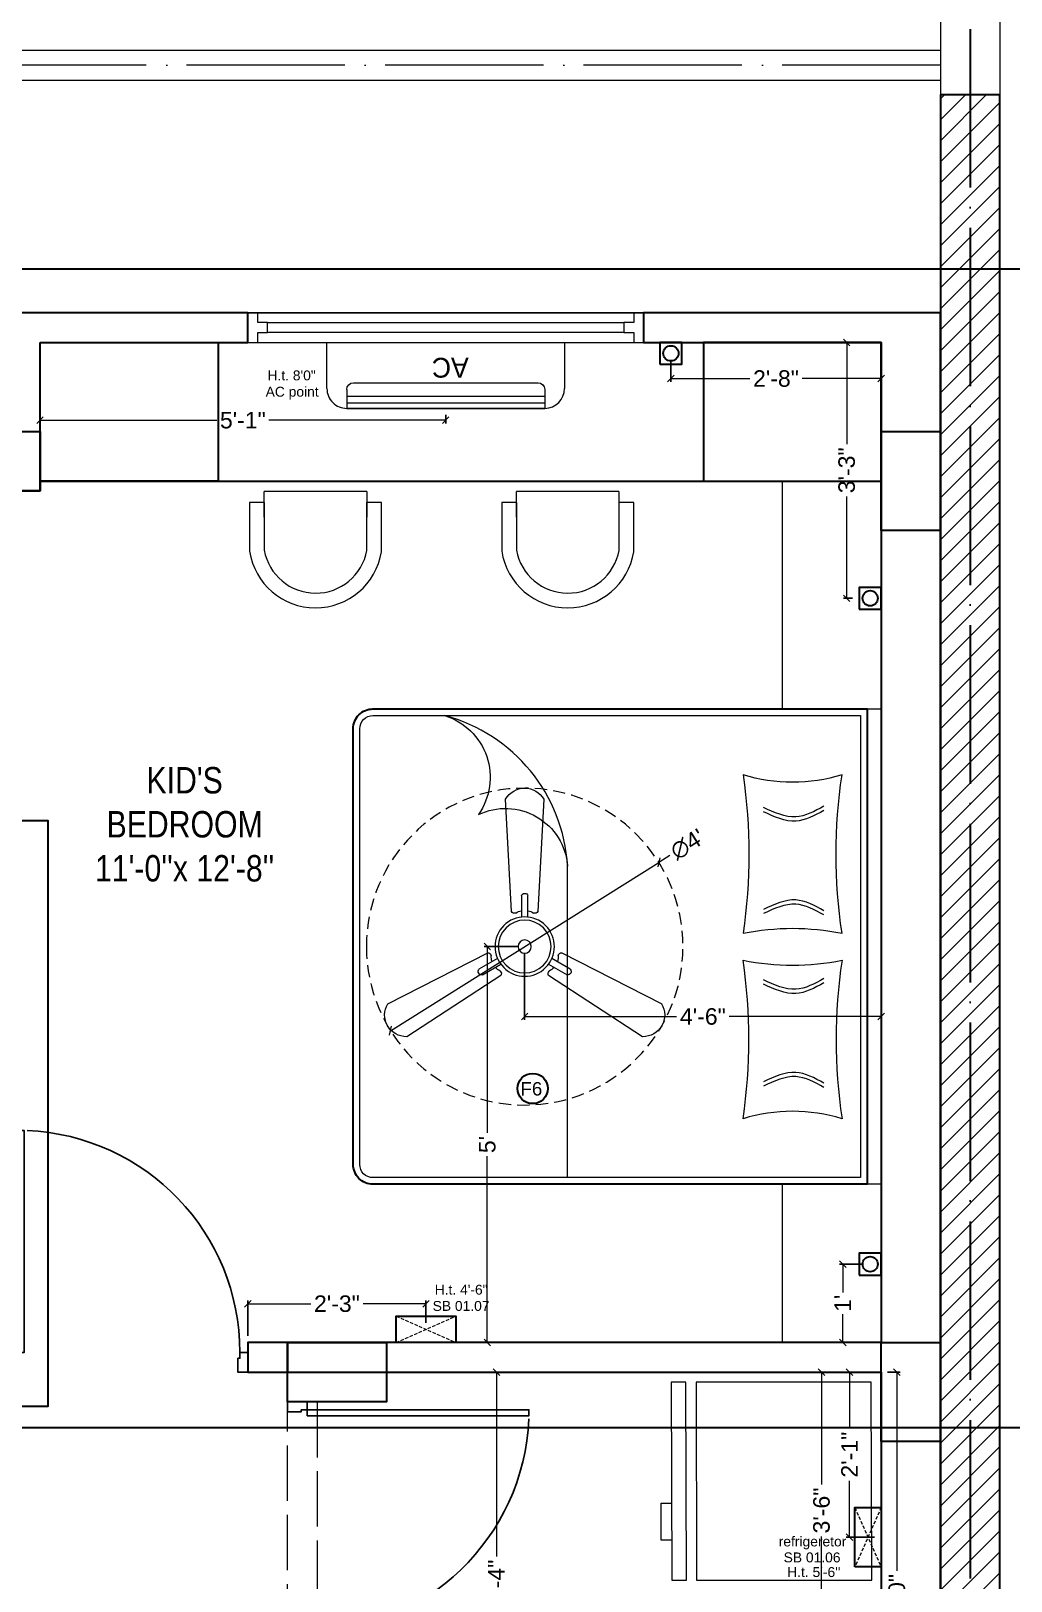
# Model space of a CAD drawing. Header units: millimetres. Extents: x 56222 to 3066687, y -650199 to -121287.
# Drawn here: x 131137.8 to 131286.4, y -182662.8 to -182428 of the extents above; entities that cross this region are included whole.
import ezdxf

# ---------------------------------------------------------------- set-up
doc = ezdxf.new("R2010")
doc.units = ezdxf.units.MM
doc.header["$MEASUREMENT"] = 0
doc.header["$PDMODE"] = 35
for name, pattern in [('ACAD_ISO02W100', [15, 12, -3]), ('ACAD_ISO04W100', [30, 24, -3, 0, -3]), ('DASHED', [0.75, 0.5, -0.25]), ('DASHED2', [0.375, 0.25, -0.125])]:
    doc.linetypes.add(name, pattern=pattern)
doc.layers.get('Defpoints').update_dxf_attribs({"color": 220})
doc.layers.add('AR DOOR', color=40, linetype='Continuous')
doc.layers.add('AR ELE-5', color=134, linetype='Continuous')
for name, color, linetype, lineweight in [('COLUMN', 1, 'Continuous', 30), ('dim05', 1, 'Continuous', 13), ('el', 7, 'Continuous', 20), ('ELEC-wires', 1, 'DASHED2', 13), ('Electrical', 84, 'Continuous', 30), ('FIRST FLOOR', 7, 'Continuous', 9), ('FIRST FLOOR ( DW_RAIL )', 7, 'Continuous', 9), ('FIRST FLOOR ( TEXT )', 7, 'Continuous', 9), ('FIRST FLOOR_( PLine )_', 251, 'Continuous', 30), ('FURNITURE', 32, 'Continuous', 9), ('GROUND FLOOR', 7, 'Continuous', 9), ('GROUND FLOOR  ( HATCH )', 251, 'Continuous', 9), ('Text', 7, 'Continuous', 15), ('wall', 7, 'Continuous', 30), ('X_PLOT', 1, 'Continuous', 9), ('XX~SLAB ( BEAM )~ ( DIM )', 7, 'Continuous', 9)]:
    doc.layers.add(name, color=color, linetype=linetype, lineweight=lineweight)
doc.layers.add('XX~SLAB ( PLINE )', color=251, linetype='Continuous', plot=False)
doc.styles.add('Arial', font='arial.ttf')
doc.styles.add('KATHA', font='swissc.ttf')
doc.styles.get("Standard").update_dxf_attribs({"font": 'arial.ttf', "height": 6})
doc.styles.add('TEXT', font='eurr____.ttf')
doc.dimstyles.new('ISO-25', dxfattribs={"dimtxt": 2.5, "dimasz": 1, "dimexe": 0.5, "dimexo": 1, "dimtad": 0, "dimdec": 1, "dimlunit": 4, "dimtxsty": 'Standard', "dimblk": 'OBLIQUE', "dimcen": 2.5, "dimclrd": 1, "dimclre": 1, "dimclrt": 5, "dimadec": 0, "dimazin": 0, "dimtfac": 1, "dimtdec": 1, "dimtmove": 0, "dimatfit": 3, "dimfxl": 1, "dimlwd": -1, "dimarcsym": 0})

# ---------------------------------------------------------------- blocks, each defined once
blk = doc.blocks.new('*U19')
for points in [[(-1160, 0), (-1120, 0), (-1120, 30), (-1110, 30), (-1110, 100), (-1160, 100)], [(40, 0), (0, 0), (0, 30), (-10, 30), (-10, 100), (40, 100)], [(0, 0), (0, -1120), (-30, -1120), (-30, 0)]]:
    blk.add_lwpolyline(points, close=True)
at = {"layer": 'AR ELE-5', "linetype": 'ByBlock', "ltscale": 15}
blk.add_arc((1.6, 0.7), 1121.6, 180.03474, 267.62699, dxfattribs=at)
blk = doc.blocks.new('6616')
at = {"color": 242, "linetype": 'DASHED', "true_color": 0xcd2027}
for p, q in [((386784.79, -36915.77), (386775.78, -36911.78)), ((386784.79, -36911.78), (386775.78, -36915.77))]:
    blk.add_line(p, q, dxfattribs=at)
at = {"layer": 'ELEC-wires', "color": 5, "linetype": 'ByBlock', "lineweight": 30, "ltscale": 4}
blk.add_lwpolyline([(386775.78, -36911.78), (386784.79, -36911.78), (386784.79, -36915.77), (386775.78, -36915.77)], close=True, dxfattribs=at)
blk = doc.blocks.new('_Oblique')
at = {"layer": 'wall', "color": 0, "lineweight": -2}
blk.add_line((-0.5, -0.5), (0.5, 0.5), dxfattribs=at)
blk = doc.blocks.new('*D221')
at = {"layer": 'Defpoints', "color": 0, "lineweight": 30, "transparency": 16777216}
for p in [(131266.66, -182631.18), (131261.87, -182656.18), (131266.67, -182656.18)]:
    blk.add_point(p, dxfattribs=at)
at = {"layer": 'dim05', "color": 1, "linetype": 'Continuous', "lineweight": -2, "transparency": 16777216}
for p, q in [((131265.66, -182631.18), (131261.37, -182631.18)), ((131265.67, -182656.18), (131261.37, -182656.18))]:
    blk.add_line(p, q, dxfattribs=at)
at = {"layer": 'dim05', "color": 1, "linetype": 'Continuous', "transparency": 16777216}
for p, q in [((131261.87, -182631.18), (131261.87, -182639.71)), ((131261.87, -182656.18), (131261.87, -182647.65))]:
    blk.add_line(p, q, dxfattribs=at)
at = {"layer": 'dim05', "color": 1, "transparency": 16777216}
for p, rotation in [((131261.87, -182631.18), 90), ((131261.87, -182656.18), 270)]:
    blk.add_blockref('_Oblique', p, dxfattribs=dict(at, rotation=rotation))
at = {"layer": 'dim05', "color": 5, "lineweight": 25, "transparency": 16777216, "insert": (131261.87, -182643.68), "char_height": 2.5, "attachment_point": 5, "rotation": 90, "style": 'Arial'}
blk.add_mtext('2\'-1"', dxfattribs=at)
blk = doc.blocks.new('*D222')
at = {"layer": 'Defpoints', "color": 0, "lineweight": 30, "transparency": 16777216}
for p in [(131266.66, -182631.18), (131266.66, -182701.22), (131269.06, -182701.22)]:
    blk.add_point(p, dxfattribs=at)
at = {"layer": 'dim05', "color": 1, "linetype": 'Continuous', "lineweight": -2, "transparency": 16777216}
for p, q in [((131267.66, -182631.18), (131269.56, -182631.18)), ((131267.66, -182701.22), (131269.56, -182701.22))]:
    blk.add_line(p, q, dxfattribs=at)
at = {"layer": 'dim05', "color": 1, "linetype": 'Continuous', "transparency": 16777216}
for p, q in [((131269.06, -182631.18), (131269.06, -182661.28)), ((131269.06, -182701.22), (131269.06, -182671.12))]:
    blk.add_line(p, q, dxfattribs=at)
at = {"layer": 'dim05', "color": 1, "transparency": 16777216}
for p, rotation in [((131269.06, -182631.18), 90), ((131269.06, -182701.22), 270)]:
    blk.add_blockref('_Oblique', p, dxfattribs=dict(at, rotation=rotation))
at = {"layer": 'dim05', "color": 5, "lineweight": 25, "transparency": 16777216, "insert": (131269.06, -182666.2), "char_height": 2.5, "attachment_point": 5, "rotation": 90, "style": 'Arial'}
blk.add_mtext('5\'-10"', dxfattribs=at)
blk = doc.blocks.new('*D190')
at = {"layer": 'Defpoints', "color": 0, "lineweight": 30, "transparency": 16777216}
for p in [(131197.67, -182620.82), (131197.67, -182624.69), (131170.66, -182626.68)]:
    blk.add_point(p, dxfattribs=at)
at = {"layer": 'dim05', "color": 1, "linetype": 'Continuous', "lineweight": -2, "transparency": 16777216}
for p, q in [((131170.66, -182625.68), (131170.66, -182620.32)), ((131197.67, -182623.69), (131197.67, -182620.32))]:
    blk.add_line(p, q, dxfattribs=at)
at = {"layer": 'dim05', "color": 1, "linetype": 'Continuous', "transparency": 16777216}
for p, q in [((131170.66, -182620.82), (131180.2, -182620.82)), ((131197.67, -182620.82), (131188.14, -182620.82))]:
    blk.add_line(p, q, dxfattribs=at)
at = {"layer": 'dim05', "color": 1, "transparency": 16777216, "rotation": 180}
blk.add_blockref('_Oblique', (131170.66, -182620.82), dxfattribs=at)
at = {"layer": 'dim05', "color": 1, "transparency": 16777216}
blk.add_blockref('_Oblique', (131197.67, -182620.82), dxfattribs=at)
at = {"layer": 'dim05', "color": 5, "lineweight": 25, "transparency": 16777216, "insert": (131184.17, -182620.82), "char_height": 2.5, "attachment_point": 5, "style": 'Arial'}
blk.add_mtext('2\'-3"', dxfattribs=at)
blk = doc.blocks.new('*D202')
at = {"layer": 'Defpoints', "color": 0, "lineweight": 30, "transparency": 16777216}
for p in [(131257.64, -182631.18), (131264.84, -182631.18), (131264.67, -182673.1)]:
    blk.add_point(p, dxfattribs=at)
at = {"layer": 'dim05', "color": 1, "linetype": 'Continuous', "lineweight": -2, "transparency": 16777216}
for p, q in [((131263.84, -182631.18), (131257.14, -182631.18)), ((131263.67, -182673.1), (131257.14, -182673.1))]:
    blk.add_line(p, q, dxfattribs=at)
at = {"layer": 'dim05', "color": 1, "linetype": 'Continuous', "transparency": 16777216}
for p, q in [((131257.64, -182631.18), (131257.64, -182648.2)), ((131257.64, -182673.1), (131257.64, -182656.09))]:
    blk.add_line(p, q, dxfattribs=at)
at = {"layer": 'dim05', "color": 1, "transparency": 16777216}
for p, rotation in [((131257.64, -182631.18), 90), ((131257.64, -182673.1), 270)]:
    blk.add_blockref('_Oblique', p, dxfattribs=dict(at, rotation=rotation))
at = {"layer": 'dim05', "color": 5, "lineweight": 25, "transparency": 16777216, "insert": (131257.64, -182652.14), "char_height": 2.5, "attachment_point": 5, "rotation": 90, "style": 'Arial'}
blk.add_mtext('3\'-6"', dxfattribs=at)
blk = doc.blocks.new('fan')
at = {"layer": 'Electrical', "lineweight": 15, "ltscale": 20}
for p, q in [((3300835.29, -509900.78), (3300836.47, -509923.43)), ((3300841.81, -509923.43), (3300842.99, -509900.78)), ((3300838.47, -509924.57), (3300838.47, -509920.25)), ((3300839.81, -509920.28), (3300839.81, -509924.57)), ((3300831.66, -509931.77), (3300811.45, -509942.07)), ((3300829.93, -509935.08), (3300833.64, -509932.93)), ((3300834.31, -509934.09), (3300830.57, -509936.25)), ((3300847.68, -509936.23), (3300843.97, -509934.09)), ((3300844.64, -509932.93), (3300848.38, -509935.09)), ((3300866.83, -509942.07), (3300846.62, -509931.77)), ((3300815.3, -509948.74), (3300834.33, -509936.39)), ((3300843.95, -509936.39), (3300862.98, -509948.74))]:
    blk.add_line(p, q, dxfattribs=at)
at = {"layer": 'Electrical', "linetype": 'DASHED', "lineweight": 15, "ltscale": 5}
blk.add_circle((3300839.14, -509930.53), 32, dxfattribs=at)
at = {"layer": 'Electrical', "lineweight": 15, "ltscale": 20}
for centre, major_axis, start_param, end_param in [((3300839.14, -509902.94), (3.12, 3.12), -0.272136, 1.842967), ((3300839.13, -509920.5), (0.501, 0.501), -0.465536, 1.983618), ((3300839.14, -509930.53), (4.24, -4.24), 3.14161, 9.424795), ((3300839.14, -509930.53), (3.77, -3.77), 1.749190548672175e-05, 6.283202799085073), ((3300837.1, -509923.08), (0.51, 0.51), 2.863014, 4.257784), ((3300839.14, -509926.42), (2.27, -2.27), 2.565057, 2.951308), ((3300839.14, -509926.42), (2.27, 2.27), 0.19032, 0.57657), ((3300841.18, -509923.08), (0.51, -0.51), 5.167028, 6.561799), ((3300839.14, -509930.53), (0.943, 0.943), 1.570814, 7.853999), ((3300831.67, -509932.49), (0.51, -0.51), 0.978238, 2.373008), ((3300835.59, -509932.58), (2.27, -2.27), 3.855511, 4.241762), ((3300842.69, -509932.58), (2.27, 2.27), 5.183051, 5.569301), ((3300846.61, -509932.49), (0.51, -0.51), 2.339416, 3.734186), ((3300830.46, -509935.55), (0.501, -0.501), 3.199655, 5.648809), ((3300835.59, -509932.58), (2.27, -2.27), 4.659452, 5.045703), ((3300833.71, -509936.02), (0.51, 0.51), -1.325776, 0.068994), ((3300844.57, -509936.02), (0.51, -0.51), 3.072633, 4.467404), ((3300842.69, -509932.58), (2.27, 2.27), 4.37911, 4.765361), ((3300847.83, -509935.54), (0.501, 0.501), 3.723254, 6.172408), ((3300815.25, -509944.32), (3.12, -3.12), 3.393055, 5.508159), ((3300863.03, -509944.32), (3.12, -3.12), 5.48745, 7.602554)]:
    blk.add_ellipse(centre, major_axis=major_axis, ratio=1, start_param=start_param, end_param=end_param, dxfattribs=at)
blk = doc.blocks.new('*D205')
at = {"layer": 'Defpoints', "color": 0, "lineweight": 30, "transparency": 16777216}
for p in [(131212.63, -182566.71), (131266.66, -182567.79), (131266.66, -182577.31)]:
    blk.add_point(p, dxfattribs=at)
at = {"layer": 'dim05', "color": 1, "linetype": 'Continuous', "lineweight": -2, "transparency": 16777216}
for p, q in [((131212.63, -182567.71), (131212.63, -182577.81)), ((131266.66, -182568.79), (131266.66, -182577.81))]:
    blk.add_line(p, q, dxfattribs=at)
at = {"layer": 'dim05', "color": 1, "linetype": 'Continuous', "transparency": 16777216}
for p, q in [((131212.63, -182577.31), (131235.65, -182577.31)), ((131266.66, -182577.31), (131243.65, -182577.31))]:
    blk.add_line(p, q, dxfattribs=at)
at = {"layer": 'dim05', "color": 1, "transparency": 16777216, "rotation": 180}
blk.add_blockref('_Oblique', (131212.63, -182577.31), dxfattribs=at)
at = {"layer": 'dim05', "color": 1, "transparency": 16777216}
blk.add_blockref('_Oblique', (131266.66, -182577.31), dxfattribs=at)
at = {"layer": 'dim05', "color": 5, "lineweight": 25, "transparency": 16777216, "insert": (131239.65, -182577.31), "char_height": 2.5, "attachment_point": 5, "style": 'Arial'}
blk.add_mtext('4\'-6"', dxfattribs=at)
blk = doc.blocks.new('*D206')
at = {"layer": 'Defpoints', "color": 0, "lineweight": 30, "transparency": 16777216}
for p in [(131212.63, -182566.71), (131206.97, -182626.68), (131212.63, -182626.68)]:
    blk.add_point(p, dxfattribs=at)
at = {"layer": 'dim05', "color": 1, "linetype": 'Continuous', "lineweight": -2, "transparency": 16777216}
for p, q in [((131211.63, -182566.71), (131206.47, -182566.71)), ((131211.63, -182626.68), (131206.47, -182626.68))]:
    blk.add_line(p, q, dxfattribs=at)
at = {"layer": 'dim05', "color": 1, "linetype": 'Continuous', "transparency": 16777216}
for p, q in [((131206.97, -182566.71), (131206.97, -182594.92)), ((131206.97, -182626.68), (131206.97, -182598.47))]:
    blk.add_line(p, q, dxfattribs=at)
at = {"layer": 'dim05', "color": 1, "transparency": 16777216}
for p, rotation in [((131206.97, -182566.71), 90), ((131206.97, -182626.68), 270)]:
    blk.add_blockref('_Oblique', p, dxfattribs=dict(at, rotation=rotation))
at = {"layer": 'dim05', "color": 5, "lineweight": 25, "transparency": 16777216, "insert": (131206.97, -182596.7), "char_height": 2.5, "attachment_point": 5, "rotation": 90, "style": 'Arial'}
blk.add_mtext("5'", dxfattribs=at)
blk = doc.blocks.new('*D207')
at = {"layer": 'Defpoints', "color": 0, "lineweight": 30, "transparency": 16777216}
for p in [(131208.35, -182631.18), (131223.91, -182631.18), (131223.91, -182694.93)]:
    blk.add_point(p, dxfattribs=at)
at = {"layer": 'dim05', "color": 1, "linetype": 'Continuous', "lineweight": -2, "transparency": 16777216}
for p, q in [((131222.91, -182631.18), (131207.85, -182631.18)), ((131222.91, -182694.93), (131207.85, -182694.93))]:
    blk.add_line(p, q, dxfattribs=at)
at = {"layer": 'dim05', "color": 1, "linetype": 'Continuous', "transparency": 16777216}
for p, q in [((131208.35, -182631.18), (131208.35, -182659.11)), ((131208.35, -182694.93), (131208.35, -182667.01))]:
    blk.add_line(p, q, dxfattribs=at)
at = {"layer": 'dim05', "color": 1, "transparency": 16777216}
for p, rotation in [((131208.35, -182631.18), 90), ((131208.35, -182694.93), 270)]:
    blk.add_blockref('_Oblique', p, dxfattribs=dict(at, rotation=rotation))
at = {"layer": 'dim05', "color": 5, "lineweight": 25, "transparency": 16777216, "insert": (131208.35, -182663.06), "char_height": 2.5, "attachment_point": 5, "rotation": 90, "style": 'Arial'}
blk.add_mtext('5\'-4"', dxfattribs=at)
blk = doc.blocks.new('*D211')
at = {"layer": 'Defpoints', "color": 0, "lineweight": 30, "transparency": 16777216}
for p in [(131232.97, -182553.96), (131192.3, -182579.46)]:
    blk.add_point(p, dxfattribs=at)
at = {"layer": 'dim05', "color": 1, "linetype": 'Continuous', "transparency": 16777216}
for p in [(131234.66, -182552.89), (131192.3, -182579.46)]:
    blk.add_line(p, (131232.97, -182553.96), dxfattribs=at)
at = {"layer": 'dim05', "color": 1, "transparency": 16777216}
for p, rotation in [((131232.97, -182553.96), 212.0932943061546), ((131192.3, -182579.46), 32.09329430615467)]:
    blk.add_blockref('_Oblique', p, dxfattribs=dict(at, rotation=rotation))
at = {"layer": 'dim05', "color": 5, "lineweight": 25, "transparency": 16777216, "insert": (131237.32, -182551.23), "char_height": 2.5, "attachment_point": 5, "rotation": 32.0933, "style": 'Arial'}
blk.add_mtext("∅4'", dxfattribs=at)
blk = doc.blocks.new('*D213')
at = {"layer": 'Defpoints', "color": 0, "lineweight": 30, "transparency": 16777216}
for p in [(131234.79, -182476.84), (131266.66, -182477.9), (131266.66, -182480.67)]:
    blk.add_point(p, dxfattribs=at)
at = {"layer": 'dim05', "color": 1, "linetype": 'Continuous', "lineweight": -2, "transparency": 16777216}
for p, q in [((131234.79, -182477.84), (131234.79, -182481.17)), ((131266.66, -182478.9), (131266.66, -182481.17))]:
    blk.add_line(p, q, dxfattribs=at)
at = {"layer": 'dim05', "color": 1, "linetype": 'Continuous', "transparency": 16777216}
for p, q in [((131234.79, -182480.67), (131246.76, -182480.67)), ((131266.66, -182480.67), (131254.7, -182480.67))]:
    blk.add_line(p, q, dxfattribs=at)
at = {"layer": 'dim05', "color": 1, "transparency": 16777216, "rotation": 180}
blk.add_blockref('_Oblique', (131234.79, -182480.67), dxfattribs=at)
at = {"layer": 'dim05', "color": 1, "transparency": 16777216}
blk.add_blockref('_Oblique', (131266.66, -182480.67), dxfattribs=at)
at = {"layer": 'dim05', "color": 5, "lineweight": 25, "transparency": 16777216, "insert": (131250.73, -182480.67), "char_height": 2.5, "attachment_point": 5, "style": 'Arial'}
blk.add_mtext('2\'-8"', dxfattribs=at)
blk = doc.blocks.new('*D214')
at = {"layer": 'Defpoints', "color": 0, "lineweight": 30, "transparency": 16777216}
for p in [(131261.45, -182475.18), (131265, -182475.18), (131263.35, -182513.95)]:
    blk.add_point(p, dxfattribs=at)
at = {"layer": 'dim05', "color": 1, "linetype": 'Continuous', "lineweight": -2, "transparency": 16777216}
for p, q in [((131264, -182475.18), (131260.95, -182475.18)), ((131262.35, -182513.95), (131260.95, -182513.95))]:
    blk.add_line(p, q, dxfattribs=at)
at = {"layer": 'dim05', "color": 1, "linetype": 'Continuous', "transparency": 16777216}
for p, q in [((131261.45, -182475.18), (131261.45, -182490.62)), ((131261.45, -182513.95), (131261.45, -182498.51))]:
    blk.add_line(p, q, dxfattribs=at)
at = {"layer": 'dim05', "color": 1, "transparency": 16777216}
for p, rotation in [((131261.45, -182475.18), 90), ((131261.45, -182513.95), 270)]:
    blk.add_blockref('_Oblique', p, dxfattribs=dict(at, rotation=rotation))
at = {"layer": 'dim05', "color": 5, "lineweight": 25, "transparency": 16777216, "insert": (131261.45, -182494.56), "char_height": 2.5, "attachment_point": 5, "rotation": 90, "style": 'Arial'}
blk.add_mtext('3\'-3"', dxfattribs=at)
blk = doc.blocks.new('*D215')
at = {"layer": 'Defpoints', "color": 0, "lineweight": 30, "transparency": 16777216}
for p in [(131265.01, -182614.82), (131260.85, -182626.68), (131265.01, -182626.68)]:
    blk.add_point(p, dxfattribs=at)
at = {"layer": 'dim05', "color": 1, "linetype": 'Continuous', "lineweight": -2, "transparency": 16777216}
for p, q in [((131264.01, -182614.82), (131260.35, -182614.82)), ((131264.01, -182626.68), (131260.35, -182626.68))]:
    blk.add_line(p, q, dxfattribs=at)
at = {"layer": 'dim05', "color": 1, "linetype": 'Continuous', "transparency": 16777216}
for p, q in [((131260.85, -182614.82), (131260.85, -182619.1)), ((131260.85, -182626.68), (131260.85, -182622.41))]:
    blk.add_line(p, q, dxfattribs=at)
at = {"layer": 'dim05', "color": 1, "transparency": 16777216}
for p, rotation in [((131260.85, -182614.82), 90), ((131260.85, -182626.68), 270)]:
    blk.add_blockref('_Oblique', p, dxfattribs=dict(at, rotation=rotation))
at = {"layer": 'dim05', "color": 5, "lineweight": 25, "transparency": 16777216, "insert": (131260.85, -182620.75), "char_height": 2.5, "attachment_point": 5, "rotation": 90, "style": 'Arial'}
blk.add_mtext("1'", dxfattribs=at)
blk = doc.blocks.new('ac paln')
at = {"layer": 'Electrical', "lineweight": 15}
for p, q in [((389238.69, -37646.36), (389238.69, -37610.34)), ((389238.69, -37610.34), (389245.67, -37610.34)), ((389245.81, -37613.35), (389248.68, -37613.35)), ((389246.82, -37643.35), (389246.82, -37613.35)), ((389247.82, -37643.35), (389247.82, -37613.35)), ((389248.68, -37613.35), (389248.68, -37643.35)), ((389248.68, -37643.35), (389248.68, -37613.35)), ((389244.81, -37642.35), (389244.81, -37614.35)), ((389245.81, -37643.35), (389248.68, -37643.35)), ((389248.68, -37643.35), (389248.68, -37643.35)), ((389245.67, -37646.36), (389238.69, -37646.36))]:
    blk.add_line(p, q, dxfattribs=at)
for centre, start, end in [((389245.67, -37613.35), 0, 90), ((389245.67, -37643.35), 270, 0)]:
    blk.add_arc(centre, 3.01, start, end, dxfattribs=at)
at = {"layer": 'Electrical', "lineweight": 15, "extrusion": (0, 0, -1)}
for centre, start_param, end_param in [((389245.81, -37614.35), -0.785398, 0.785398), ((389245.81, -37642.35), 3.926991, 5.497787)]:
    blk.add_ellipse(centre, major_axis=(-0.71, 0.71), ratio=1, start_param=start_param, end_param=end_param, dxfattribs=at)
at = {"layer": 'Text', "style": 'TEXT'}
blk.add_text('AC', height=3, rotation=270, dxfattribs=at).set_placement((389241.02, -37624.87))
blk = doc.blocks.new('*D217')
at = {"layer": 'Defpoints', "color": 0, "lineweight": 30, "transparency": 16777216}
for p in [(131139.16, -182481.96), (131200.66, -182485.18), (131200.66, -182486.98)]:
    blk.add_point(p, dxfattribs=at)
at = {"layer": 'dim05', "color": 1, "linetype": 'Continuous', "lineweight": -2, "transparency": 16777216}
for p, q in [((131139.16, -182482.96), (131139.16, -182487.48)), ((131200.66, -182486.18), (131200.66, -182487.48))]:
    blk.add_line(p, q, dxfattribs=at)
at = {"layer": 'dim05', "color": 1, "linetype": 'Continuous', "transparency": 16777216}
for p, q in [((131139.16, -182486.98), (131165.97, -182486.98)), ((131200.66, -182486.98), (131173.86, -182486.98))]:
    blk.add_line(p, q, dxfattribs=at)
at = {"layer": 'dim05', "color": 1, "transparency": 16777216, "rotation": 180}
blk.add_blockref('_Oblique', (131139.16, -182486.98), dxfattribs=at)
at = {"layer": 'dim05', "color": 1, "transparency": 16777216}
blk.add_blockref('_Oblique', (131200.66, -182486.98), dxfattribs=at)
at = {"layer": 'dim05', "color": 5, "lineweight": 25, "transparency": 16777216, "insert": (131169.91, -182486.98), "char_height": 2.5, "attachment_point": 5, "style": 'Arial'}
blk.add_mtext('5\'-1"', dxfattribs=at)

msp = doc.modelspace()

# ---------------------------------------------------------------- hatches: boundary and pattern name
at = {"layer": 'GROUND FLOOR  ( HATCH )'}
h = msp.add_hatch(dxfattribs=at)
h.set_pattern_fill('ANSI31', color=6, scale=18, style=0)
h.set_pattern_definition([(45, (14743.978, -20168.0095), (-1.590990258, 1.590990258), [])])
h.paths.add_polyline_path([(131284.664, -182437.684), (131275.664, -182437.684), (131275.664, -182781.184), (131284.664, -182781.184)])

# ---------------------------------------------------------------- linework, layer by layer
at = {"layer": 'COLUMN'}
for points in [[(131130.164, -182488.684), (131139.164, -182488.684), (131139.164, -182497.684), (131130.164, -182497.684)], [(131266.664, -182488.684), (131275.664, -182488.684), (131275.664, -182503.684), (131266.664, -182503.684)], [(131191.664, -182626.684), (131191.664, -182635.684), (131176.664, -182635.684), (131176.664, -182626.684)], [(131266.664, -182626.684), (131275.664, -182626.684), (131275.664, -182641.684), (131266.664, -182641.684)]]:
    msp.add_lwpolyline(points, close=True, dxfattribs=at)
at = {"layer": 'FIRST FLOOR'}
for p, q in [((130875.164, -182470.684), (131275.664, -182470.684)), ((131170.664, -182475.184), (131170.664, -182470.684)), ((131230.664, -182475.184), (131230.664, -182470.684)), ((131275.664, -182470.684), (131275.664, -182781.184)), ((131139.164, -182475.184), (131266.664, -182475.184)), ((131139.164, -182497.684), (131139.164, -182475.184)), ((131266.664, -182475.184), (131266.664, -182626.684)), ((131176.664, -182626.684), (131176.664, -182631.184)), ((131176.664, -182626.684), (131266.664, -182626.684)), ((131176.664, -182631.184), (131266.664, -182631.184)), ((131266.664, -182631.184), (131266.664, -182758.684))]:
    msp.add_line(p, q, dxfattribs=at)
at = {"layer": 'FIRST FLOOR', "linetype": 'ACAD_ISO02W100', "ltscale": 0.7}
msp.add_lwpolyline([(131181.164, -182671.684), (131176.664, -182671.684), (131176.664, -182635.684), (131181.164, -182635.684)], close=True, dxfattribs=at)
at = {"layer": 'FIRST FLOOR ( DW_RAIL )'}
msp.add_lwpolyline([(131230.664, -182470.684), (131229.164, -182470.684), (131229.164, -182472.184), (131227.664, -182472.184), (131227.664, -182473.684), (131173.664, -182473.684), (131173.664, -182472.184), (131172.164, -182472.184), (131172.164, -182470.684), (131170.664, -182470.684), (131170.664, -182475.184), (131172.164, -182475.184), (131172.164, -182473.684), (131173.664, -182473.684), (131173.664, -182472.184), (131227.664, -182472.184), (131227.664, -182473.684), (131229.164, -182473.684), (131229.164, -182475.184), (131230.664, -182475.184), (131230.664, -182470.684), (131170.664, -182470.684), (131170.664, -182475.184), (131230.664, -182475.184)], close=True, dxfattribs=at)
at = {"layer": 'FIRST FLOOR_( PLine )_'}
for points in [[(131139.164, -182475.184), (131170.664, -182475.184), (131170.664, -182470.684), (131056.664, -182470.684), (131056.664, -182475.184), (131130.164, -182475.184), (131130.164, -182572.684), (131134.664, -182572.684), (131134.664, -182497.684), (131139.164, -182497.684)], [(131275.664, -182470.684), (131230.664, -182470.684), (131230.664, -182475.184), (131266.664, -182475.184), (131266.664, -182626.684), (131176.664, -182626.684), (131176.664, -182631.184), (131266.664, -182631.184), (131266.664, -182758.684), (131233.659, -182758.684), (131233.659, -182763.184), (131266.664, -182763.184), (131266.664, -182781.184), (131275.664, -182781.184)], [(131170.664, -182631.184), (131176.664, -182631.184), (131176.664, -182626.684), (131170.664, -182626.684)]]:
    msp.add_lwpolyline(points, close=True, dxfattribs=at)
at = {"layer": 'FURNITURE', "lineweight": 30}
msp.add_line((131139.164, -182496.184), (131266.664, -182496.184), dxfattribs=at)
at = {"layer": 'FURNITURE'}
for p, q in [((131173.146, -182501.673, -0.036), (131173.146, -182497.766, -0.036)), ((131188.697, -182497.766, -0.036), (131173.146, -182497.766, -0.036)), ((131188.697, -182497.766, -0.036), (131188.697, -182501.673, -0.036)), ((131211.379, -182501.673, -0.036), (131211.379, -182497.766, -0.036)), ((131226.93, -182497.766, -0.036), (131211.379, -182497.766, -0.036)), ((131226.93, -182497.766, -0.036), (131226.93, -182501.673, -0.036)), ((131219.138, -182601.708), (131219.138, -182554.515))]:
    msp.add_line(p, q, dxfattribs=at)
at = {"layer": 'FURNITURE', "lineweight": 30}
for points in [[(131139.164, -182475.184), (131166.164, -182475.184), (131166.164, -182496.184), (131139.164, -182496.184)], [(131266.664, -182475.184), (131239.722, -182475.184), (131239.722, -182496.184), (131266.664, -182496.184)]]:
    msp.add_lwpolyline(points, close=True, dxfattribs=at)
at = {"layer": 'FURNITURE'}
for points in [[(131266.664, -182496.184), (131251.664, -182496.184), (131251.664, -182530.708), (131266.664, -182530.708)], [(131266.664, -182602.708), (131251.664, -182602.708), (131251.664, -182626.684), (131266.664, -182626.684)], [(131234.93, -182662.683), (131237.143, -182662.683), (131237.057, -182632.684), (131234.844, -182632.684)], [(131238.692, -182662.683), (131265.25, -182662.683), (131265.164, -182632.684), (131238.607, -182632.684)]]:
    msp.add_lwpolyline(points, close=True, dxfattribs=at)
at = {"layer": 'FURNITURE', "elevation": -0.036, "flags": 128}
for points in [[(131173.155, -182499.451), (131170.93, -182499.451), (131170.93, -182506.833, 0.8536134), (131190.93, -182506.885), (131190.93, -182499.451), (131188.705, -182499.451)], [(131173.155, -182501.673), (131173.155, -182499.451), (131173.152, -182506.65, 0.8357584), (131188.708, -182506.695), (131188.708, -182501.673), (131188.708, -182499.451)], [(131211.388, -182499.451), (131209.163, -182499.451), (131209.163, -182506.833, 0.8536134), (131229.163, -182506.885), (131229.163, -182499.451), (131226.938, -182499.451)], [(131211.388, -182501.673), (131211.388, -182499.451), (131211.385, -182506.65, 0.8357584), (131226.941, -182506.695), (131226.941, -182501.673), (131226.941, -182499.451)]]:
    msp.add_lwpolyline(points, format="xyb", dxfattribs=at)
at = {"layer": 'FURNITURE', "lineweight": 30}
msp.add_lwpolyline([(131186.634, -182599.708), (131186.634, -182533.708, -0.4142136), (131189.634, -182530.708), (131264.565, -182530.708), (131264.565, -182602.708), (131189.634, -182602.708, -0.4142136)], format="xyb", close=True, dxfattribs=at)
at = {"layer": 'FURNITURE'}
for points in [[(131187.634, -182599.708), (131187.634, -182533.708, -0.4142136), (131189.634, -182531.708), (131263.565, -182531.708), (131263.565, -182601.708), (131189.634, -182601.708, -0.4142136)], [(131205.617, -182546.719, -0.5279651), (131219.138, -182554.515, 0.3234751), (131200.496, -182531.708, -0.5087425), (131205.617, -182546.719)]]:
    msp.add_lwpolyline(points, format="xyb", close=True, dxfattribs=at)
at = {"layer": 'FURNITURE', "elevation": -0.005}
for points in [[(131245.744, -182564.699, -0.1005861), (131260.744, -182564.699, -0.0757258), (131260.744, -182540.699, -0.1489672), (131245.744, -182540.699, -0.0741156)], [(131245.744, -182568.78, 0.1005861), (131260.744, -182568.78, 0.0757258), (131260.744, -182592.78, 0.1489672), (131245.744, -182592.78, 0.0741156)]]:
    msp.add_lwpolyline(points, format="xyb", close=True, dxfattribs=at)
at = {"layer": 'FURNITURE', "flags": 128}
msp.add_lwpolyline([(131234.887, -182656.632), (131233.309, -182656.632), (131233.309, -182651.005), (131234.887, -182651.005)], dxfattribs=at)
at = {"layer": 'FURNITURE', "color": 1, "lineweight": 30, "ltscale": 4}
msp.add_circle((131213.844, -182588.212), 2.291, dxfattribs=at)
at = {"layer": 'FURNITURE'}
for points in [[(131258.006, -182545.441, -0.005), (131256.589, -182546.213, -0.005), (131253.595, -182547.844, -0.005), (131250.478, -182546.403, -0.005), (131248.837, -182545.644, -0.005)], [(131258.006, -182546.086, -0.005), (131256.589, -182546.858, -0.005), (131253.595, -182548.489, -0.005), (131250.478, -182547.048, -0.005), (131248.837, -182546.289, -0.005)], [(131258.006, -182561.277, -0.005), (131256.589, -182560.505, -0.005), (131253.595, -182558.874, -0.005), (131250.478, -182560.315, -0.005), (131248.837, -182561.073, -0.005)], [(131258.006, -182561.921, -0.005), (131256.589, -182561.15, -0.005), (131253.595, -182559.519, -0.005), (131250.478, -182560.959, -0.005), (131248.837, -182561.718, -0.005)], [(131258.006, -182571.558, -0.005), (131256.589, -182572.33, -0.005), (131253.595, -182573.961, -0.005), (131250.478, -182572.52, -0.005), (131248.837, -182571.761, -0.005)], [(131258.006, -182572.203, -0.005), (131256.589, -182572.975, -0.005), (131253.595, -182574.605, -0.005), (131250.478, -182573.165, -0.005), (131248.837, -182572.406, -0.005)], [(131258.006, -182587.394, -0.005), (131256.589, -182586.622, -0.005), (131253.595, -182584.991, -0.005), (131250.478, -182586.431, -0.005), (131248.837, -182587.19, -0.005)], [(131258.006, -182588.038, -0.005), (131256.589, -182587.266, -0.005), (131253.595, -182585.636, -0.005), (131250.478, -182587.076, -0.005), (131248.837, -182587.835, -0.005)]]:
    msp.add_open_spline(points, degree=3, knots=[0, 0, 0, 0, 4.5779171, 9.671137, 9.671137, 9.671137, 9.671137], dxfattribs=at)
at = {"layer": 'GROUND FLOOR'}
for p, q in [((131275.664, -182397.635), (131275.664, -182918.568)), ((131275.664, -182397.635), (131275.664, -182494.684)), ((131284.664, -182397.635), (131284.664, -182918.568)), ((130775.414, -182430.934), (131275.664, -182430.934)), ((130779.914, -182435.434), (131275.664, -182435.434))]:
    msp.add_line(p, q, dxfattribs=at)
at = {"layer": 'GROUND FLOOR', "color": 1, "linetype": 'ACAD_ISO04W100'}
msp.add_line((131280.164, -182397.635), (131280.164, -182781.184), dxfattribs=at)
msp.add_lwpolyline([(131275.664, -182433.184), (130777.664, -182433.184), (130777.664, -182895.684), (131275.664, -182895.684)], dxfattribs=at)
at = {"layer": 'GROUND FLOOR', "color": 6, "lineweight": 30}
msp.add_lwpolyline([(131284.664, -182437.684), (131275.664, -182437.684), (131275.664, -182781.184), (131284.664, -182781.184)], close=True, dxfattribs=at)
at = {"layer": 'X_PLOT', "linetype": 'ACAD_ISO04W100', "lineweight": 30}
msp.add_line((131280.164, -182397.635), (131280.164, -182918.568), dxfattribs=at)
at = {"layer": 'XX~SLAB ( BEAM )~ ( DIM )', "lineweight": 30}
for points in [[(131124.922, -182464.055), (131294.599, -182464.055), (131294.599, -182639.612), (131124.922, -182639.612)], [(131032.246, -182547.599), (131140.339, -182547.599), (131140.339, -182636.367), (131032.246, -182636.367)]]:
    msp.add_lwpolyline(points, close=True, dxfattribs=at)
at = {"layer": 'XX~SLAB ( BEAM )~ ( DIM )', "color": 6, "lineweight": 30}
for points in [[(131233.126, -182478.494), (131236.445, -182478.494), (131236.462, -182475.184), (131233.143, -182475.184)], [(131263.337, -182515.601), (131266.655, -182515.601), (131266.673, -182512.291), (131263.354, -182512.291)], [(131263.337, -182616.476), (131266.655, -182616.476), (131266.673, -182613.166), (131263.354, -182613.166)]]:
    msp.add_lwpolyline(points, close=True, dxfattribs=at)
for centre in [(131234.799, -182476.839), (131265.009, -182513.946), (131265.009, -182614.821)]:
    msp.add_circle(centre, 1.155, dxfattribs=at)
at = {"layer": 'XX~SLAB ( PLINE )'}
msp.add_lwpolyline([(130870.664, -182470.684), (131275.664, -182470.684), (131275.664, -182781.184), (131266.664, -182781.184), (131246.859, -182781.184), (131206.522, -182781.184), (131181.164, -182781.184), (131038.664, -182781.184), (131038.664, -182817.184), (130870.664, -182817.184)], close=True, dxfattribs=at)

# ---------------------------------------------------------------- block references
at = {"layer": 'AR DOOR', "linetype": 'ByBlock', "lineweight": -2, "extrusion": (0, 0, -1), "xscale": -0.02999999999996949, "yscale": 0.02999999999996949, "zscale": -0.02999999999996949}
for p, rotation in [((-131135.864, -182628.184), 180), ((-131179.664, -182636.884), 270)]:
    msp.add_blockref('*U19', p, dxfattribs=dict(at, rotation=rotation))
at = {"layer": 'dim05', "color": 1, "lineweight": 35, "xscale": -0.7500069902881101, "yscale": 0.7500069902881101, "zscale": 0.7500069902881101}
msp.add_blockref('fan', (2606865.063, 199884.753), dxfattribs=at)
at = {"layer": 'el', "color": 18, "true_color": 0x000000, "rotation": 270}
msp.add_blockref('ac paln', (168829.014, 206763.504), dxfattribs=at)
at = {"layer": 'el', "color": 1}
for p, rotation in [((517977.959, -219538.468), 180), ((94350.894, -569436.471), 90)]:
    msp.add_blockref('6616', p, dxfattribs=dict(at, rotation=rotation))

# ---------------------------------------------------------------- texts
at = {"layer": 'Electrical', "color": 240, "true_color": 0xed1f24, "transparency": 33554687}
for s, p in [('H.t. 8\'0"', (131173.645, -182480.936)), ('H.t. 4\'-6"', (131198.996, -182619.436)), ("H.t. 5'-6''", (131252.434, -182662.216))]:
    msp.add_text(s, height=1.5, dxfattribs=at).set_placement(p)
at = {"layer": 'Electrical', "color": 5, "transparency": 33554687}
for s, p in [('AC point', (131173.363, -182483.406)), ('SB 01.07', (131198.684, -182621.898)), ('refrigeretor  ', (131251.148, -182657.577)), ('SB 01.06', (131251.891, -182659.995))]:
    msp.add_text(s, height=1.5, dxfattribs=at).set_placement(p)
at = {"layer": 'Electrical', "color": 1, "insert": (131215.306, -182587.236), "char_height": 2.0357, "attachment_point": 3}
msp.add_mtext_dynamic_manual_height_columns('F6', width=2.03575, gutter_width=0.679, heights=[2.601], dxfattribs=at)
at = {"layer": 'FIRST FLOOR ( TEXT )', "insert": (131161.082, -182548.208), "char_height": 4, "attachment_point": 5, "style": 'KATHA'}
msp.add_mtext("KID'S\\PBEDROOM\\P11'-0''x 12'-8''", dxfattribs=at)

# ---------------------------------------------------------------- dimensions: what is measured, and where the dimension line sits
at = {"layer": 'dim05', "color": 27, "lineweight": 25, "true_color": 0x7d5120}
for base, p1, p2, override, picture, middle in [((131261.447, -182475.184), (131263.345, -182513.946), (131265.005, -182475.184), {"dimtxsty": 'Arial'}, '*D214', (131261.447, -182494.565)), ((131206.971, -182626.684), (131212.634, -182566.708), (131212.634, -182626.684), {"dimtxsty": 'Arial'}, '*D206', (131206.971, -182596.696)), ((131260.851, -182626.684), (131265.009, -182614.821), (131265.009, -182626.684), {"dimtxsty": 'Arial'}, '*D215', (131260.851, -182620.753)), ((131208.34914963, -182631.183862647), (131223.913946807, -182694.933862646), (131223.913946807, -182631.183862646), {"dimtxsty": 'Arial'}, '*D207', (131208.349149629, -182663.058862647)), ((131257.644, -182631.184), (131264.671, -182673.1), (131264.839, -182631.184), {"dimtxsty": 'Arial'}, '*D202', (131257.644, -182652.142)), ((131261.865, -182656.184), (131266.664, -182631.184), (131266.665, -182656.184), {"dimdec": 0, "dimtxsty": 'Arial'}, '*D221', (131261.865, -182643.684)), ((131269.063, -182701.217), (131266.664, -182631.184), (131266.664, -182701.217), {"dimtxsty": 'Arial'}, '*D222', (131269.063, -182666.201))]:
    dim = msp.add_linear_dim(base=base, p1=p1, p2=p2, angle=90, dimstyle='ISO-25', override=override, dxfattribs=at)
    dim.commit()
    dim.dimension.update_dxf_attribs({"geometry": picture, "text_midpoint": middle})
for base, p1, p2, picture, middle in [((131266.664, -182480.674), (131234.794, -182476.839), (131266.664, -182477.897), '*D213', (131250.729, -182480.674)), ((131266.664, -182577.306), (131212.634, -182566.708), (131266.664, -182567.79), '*D205', (131239.649, -182577.306)), ((131197.671, -182620.824), (131170.664, -182626.684), (131197.671, -182624.69), '*D190', (131184.168, -182620.824))]:
    dim = msp.add_linear_dim(base=base, p1=p1, p2=p2, dimstyle='ISO-25', override={"dimtxsty": 'Arial'}, dxfattribs=at)
    dim.commit()
    dim.dimension.update_dxf_attribs({"geometry": picture, "text_midpoint": middle})
dim = msp.add_linear_dim(base=(131200.6639466, -182486.9849904), p1=(131139.1639468, -182481.9552158), p2=(131200.6639466, -182485.178833), dimstyle='ISO-25', override={"dimdec": 0, "dimtxsty": 'Arial'}, dxfattribs=at)
dim.commit()
dim.dimension.update_dxf_attribs({"geometry": '*D217', "text_midpoint": (131169.9139467, -182486.9849904), "dimtype": 160})
dim = msp.add_diameter_dim_2p(p1=(131192.302, -182579.459), p2=(131232.967, -182553.957), dimstyle='ISO-25', override={"dimtxsty": 'Arial'}, dxfattribs=at)
dim.commit()
dim.dimension.update_dxf_attribs({"geometry": '*D211', "text_midpoint": (131237.317, -182551.229)})

doc.saveas('drawing.dxf')
